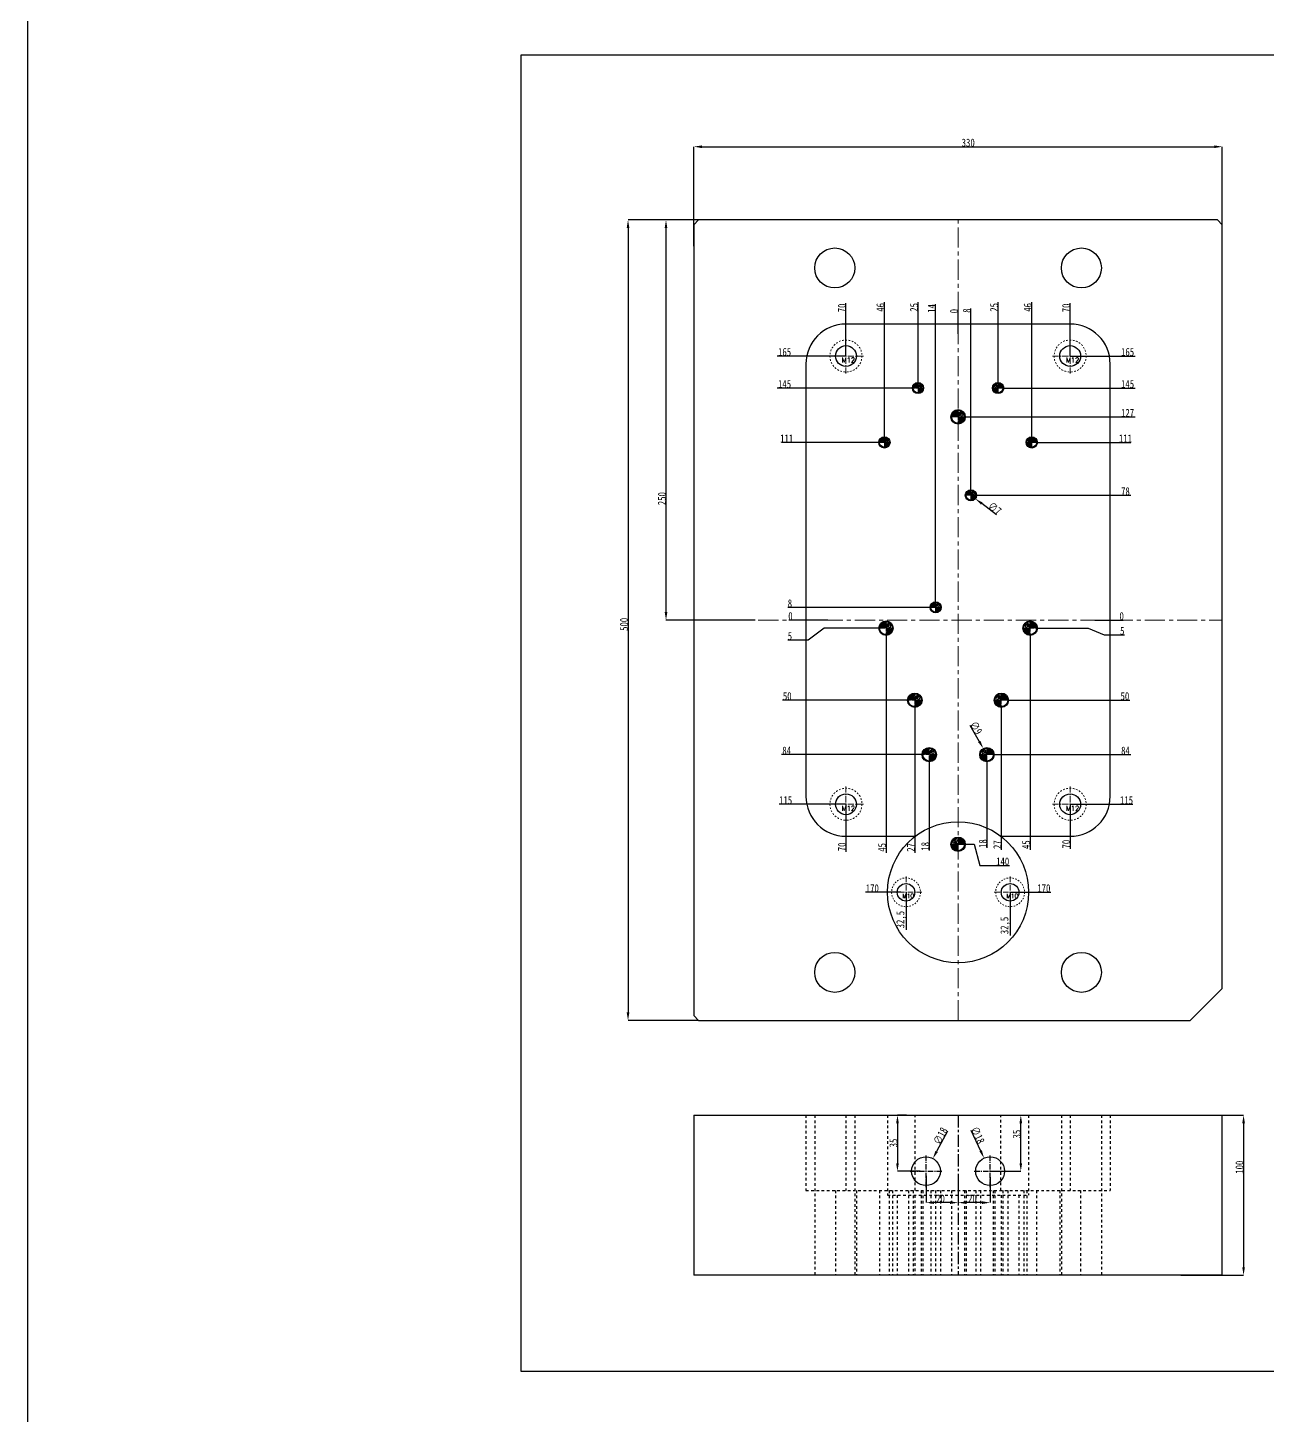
# Model space of a CAD drawing. Header units: millimetres. Extents: x 629 to 2024, y -4394 to 1386.
# Drawn here: x 629 to 1403, y -3369 to -2502 of the extents above; entities that cross this region are included whole.
import ezdxf

# ---------------------------------------------------------------- set-up
doc = ezdxf.new("R2010")
doc.units = ezdxf.units.MM
doc.header["$LTSCALE"] = 16.335
doc.header["$PDMODE"] = 3
doc.header["$PDSIZE"] = 0.3125
doc.linetypes.add('CENTER', pattern=[0.6, 0.375, -0.075, 0.075, -0.075])
doc.linetypes.add('HIDDEN', pattern=[0.2, 0.1, -0.1])
doc.layers.get('0').update_dxf_attribs({"linetype": 'CONTINUOUS'})
doc.layers.get('Defpoints').update_dxf_attribs({"linetype": 'CONTINUOUS'})
for name, color, linetype, lineweight in [('center', 1, 'CENTER', 9), ('epin', 13, 'CONTINUOUS', 9), ('screw', 33, 'CONTINUOUS', 13)]:
    doc.layers.add(name, color=color, linetype=linetype, lineweight=lineweight)
doc.layers.add('DEFAULT_2', color=8, linetype='HIDDEN')
doc.styles.get("Standard").update_dxf_attribs({"font": 'txt', "width": 0.8})
doc.styles.add('TXT', font='txt.shx', dxfattribs={"bigfont": 'gbcbig.shx'})
doc.styles.add('TXT05', font='txt.shx', dxfattribs={"width": 0.5, "bigfont": 'gbcbig.shx'})
doc.dimstyles.new('副本 ISO-25-1', dxfattribs={"dimtxt": 5, "dimasz": 5, "dimexe": 0, "dimexo": 0, "dimgap": 0, "dimtad": 1, "dimtxsty": 'Standard', "dimcen": 0, "dimclrd": 4, "dimclre": 4, "dimclrt": 6, "dimazin": 0, "dimtfac": 1, "dimtofl": 0, "dimtmove": 0, "dimatfit": 3, "dimfxl": 0, "dimarcsym": 0})

# ---------------------------------------------------------------- blocks, each defined once
blk = doc.blocks.new('screw_m12_i')
at = {"layer": 'screw', "color": 1, "linetype": 'CENTER', "ltscale": 0.621977}
for p, q in [((0, -11), (0, 11)), ((-11, 0), (11, 0))]:
    blk.add_line(p, q, dxfattribs=at)
at = {"layer": 'screw', "color": 8, "linetype": 'HIDDEN', "ltscale": 0.621977}
blk.add_circle((0, 0), 10, dxfattribs=at)
at = {"layer": 'screw', "color": 33}
blk.add_circle((0, 0), 6.5, dxfattribs=at)
at = {"layer": 'screw', "color": 6, "style": 'TXT'}
blk.add_text('M12', height=3, dxfattribs=at).set_placement((-2.6, -4))
blk = doc.blocks.new('screw_m10_i')
at = {"layer": 'screw', "color": 1, "linetype": 'CENTER', "ltscale": 0.55978}
for p, q in [((0, -9.9), (0, 9.9)), ((-9.9, 0), (9.9, 0))]:
    blk.add_line(p, q, dxfattribs=at)
at = {"layer": 'screw', "color": 8, "linetype": 'HIDDEN', "ltscale": 0.55978}
blk.add_circle((0, 0), 9, dxfattribs=at)
at = {"layer": 'screw'}
blk.add_circle((0, 0), 5.5, dxfattribs=at)
at = {"layer": 'screw', "color": 6, "style": 'TXT'}
blk.add_text('M10', height=2.7, dxfattribs=at).set_placement((-2.34, -3.6))
blk = doc.blocks.new('epin_ejp_8')
at = {"layer": 'epin'}
h = blk.add_hatch(dxfattribs=at)
h.set_pattern_fill('_ANSI31', color=123, scale=0.2, angle=90, style=0)
h.set_pattern_definition([(135, (-705.7219, 490.0809), (-0.4490128, -0.4490128), [])])
h.paths.add_polyline_path([(0, 4, 0.414214), (-4, 0), (0, 0)])
h.paths.add_polyline_path([(4, 0), (0, 0), (0, -4, 0.414214)])
at = {"layer": 'epin', "color": 1, "linetype": 'CENTER', "ltscale": 0.248791}
for p, q in [((-4.4, 0), (4.4, 0)), ((0, -4.4), (0, 4.4))]:
    blk.add_line(p, q, dxfattribs=at)
at = {"layer": 'epin'}
blk.add_circle((0, 0), 4, dxfattribs=at)
at = {"layer": 'epin', "color": 6, "style": 'TXT05', "width": 0.5}
blk.add_text('%%c8', height=2.8, dxfattribs=at).set_placement((0.16, 0.4))
blk = doc.blocks.new('epin_ejp_6')
at = {"layer": 'epin'}
h = blk.add_hatch(dxfattribs=at)
h.set_pattern_fill('_ANSI31', color=123, scale=0.15, angle=90, style=0)
h.set_pattern_definition([(135, (735.3002, 266.8078), (-0.3367596, -0.3367596), [])])
h.paths.add_polyline_path([(0, 3, 0.414214), (-3, 0), (0, 0)])
h.paths.add_polyline_path([(3, 0), (0, 0), (0, -3, 0.414214)])
at = {"layer": 'epin', "color": 1, "linetype": 'CENTER', "ltscale": 0.186593}
for p, q in [((-3.3, 0), (3.3, 0)), ((0, -3.3), (0, 3.3))]:
    blk.add_line(p, q, dxfattribs=at)
at = {"layer": 'epin'}
blk.add_circle((0, 0), 3, dxfattribs=at)
at = {"layer": 'epin', "color": 6, "style": 'TXT05', "width": 0.5}
blk.add_text('%%c6', height=2.1, dxfattribs=at).set_placement((0.12, 0.3))
blk = doc.blocks.new('2')
at = {"layer": 'epin'}
for name, p in [('epin_ejp_6', (1184.81, -309.22)), ('epin_ejp_8', (1209.81, -327.22)), ('epin_ejp_6', (1163.81, -343.22)), ('epin_ejp_6', (1217.81, -376.22)), ('epin_ejp_6', (1195.81, -446.22)), ('epin_ejp_8', (1164.81, -459.22)), ('epin_ejp_8', (1182.81, -504.22)), ('epin_ejp_8', (1191.81, -538.22))]:
    blk.add_blockref(name, p, dxfattribs=at)
at = {"layer": 'epin', "xscale": -1}
for name, p in [('epin_ejp_6', (1234.81, -309.22)), ('epin_ejp_6', (1255.81, -343.22)), ('epin_ejp_8', (1254.81, -459.22)), ('epin_ejp_8', (1236.81, -504.22)), ('epin_ejp_8', (1227.81, -538.22))]:
    blk.add_blockref(name, p, dxfattribs=at)
at = {"layer": 'epin', "ltscale": 0.5, "rotation": 90}
blk.add_blockref('epin_ejp_8', (1209.81, -594.22), dxfattribs=at)
blk = doc.blocks.new('*D278')
at = {"color": 4, "linetype": 'Continuous', "lineweight": -2}
for p, q in [((1229.81, -3181.15), (1248.97, -3181.15)), ((1248.97, -3211.15), (1248.97, -3186.15)), ((1229.81, -3216.15), (1248.97, -3216.15))]:
    blk.add_line(p, q, dxfattribs=at)
at = {"color": 4}
for points in [[(1248.14, -3186.15), (1249.81, -3186.15), (1248.97, -3181.15)], [(1248.14, -3211.15), (1249.81, -3211.15), (1248.97, -3216.15)]]:
    blk.add_solid(points, dxfattribs=at)
at = {"layer": 'Defpoints', "color": 0}
for p in [(1229.81, -3181.15), (1248.97, -3181.15), (1229.81, -3216.15)]:
    blk.add_point(p, dxfattribs=at)
at = {"color": 6, "insert": (1246.47, -3192.96), "char_height": 5, "attachment_point": 5, "rotation": 90}
blk.add_mtext('35', dxfattribs=at)
blk = doc.blocks.new('*D279')
at = {"color": 4, "linetype": 'Continuous', "lineweight": -2}
for p, q in [((1177.51, -3181.15), (1171.95, -3181.15)), ((1171.95, -3186.15), (1171.95, -3211.15)), ((1186.05, -3216.15), (1171.95, -3216.15))]:
    blk.add_line(p, q, dxfattribs=at)
at = {"color": 4}
for points in [[(1171.12, -3186.15), (1172.79, -3186.15), (1171.95, -3181.15)], [(1171.12, -3211.15), (1172.79, -3211.15), (1171.95, -3216.15)]]:
    blk.add_solid(points, dxfattribs=at)
at = {"layer": 'Defpoints', "color": 0}
for p in [(1177.51, -3181.15), (1171.95, -3216.15), (1186.05, -3216.15)]:
    blk.add_point(p, dxfattribs=at)
at = {"color": 6, "insert": (1169.45, -3198.51), "char_height": 5, "attachment_point": 5, "rotation": 90}
blk.add_mtext('35', dxfattribs=at)
blk = doc.blocks.new('*D280')
at = {"color": 4, "linetype": 'Continuous', "lineweight": -2}
blk.add_line((1217.88, -3190.45), (1223.91, -3203.45), dxfattribs=at)
at = {"color": 4}
blk.add_solid([(1224.67, -3203.1), (1223.16, -3203.8), (1226.02, -3207.99)], dxfattribs=at)
at = {"layer": 'Defpoints', "color": 0}
for p in [(1226.02, -3207.99), (1233.59, -3224.31)]:
    blk.add_point(p, dxfattribs=at)
at = {"color": 6, "insert": (1222.11, -3193.63), "char_height": 5, "attachment_point": 5, "rotation": 294.89259}
blk.add_mtext('∅18', dxfattribs=at)
blk = doc.blocks.new('*D281')
at = {"color": 4, "linetype": 'Continuous', "lineweight": -2}
blk.add_line((1203.21, -3191.19), (1196.43, -3203.82), dxfattribs=at)
at = {"color": 4}
blk.add_solid([(1195.7, -3203.42), (1197.17, -3204.21), (1194.07, -3208.22)], dxfattribs=at)
at = {"layer": 'Defpoints', "color": 0}
for p in [(1194.07, -3208.22), (1185.55, -3224.08)]:
    blk.add_point(p, dxfattribs=at)
at = {"color": 6, "insert": (1198.8, -3194.12), "char_height": 5, "attachment_point": 5, "rotation": 61.75799}
blk.add_mtext('∅18', dxfattribs=at)
blk = doc.blocks.new('*D282')
at = {"color": 4, "linetype": 'Continuous', "lineweight": -2}
for p, q in [((1209.81, -3219.93), (1209.81, -3235.78)), ((1229.81, -3219.93), (1229.81, -3235.78)), ((1224.81, -3235.78), (1214.81, -3235.78))]:
    blk.add_line(p, q, dxfattribs=at)
at = {"color": 4}
for points in [[(1214.81, -3234.95), (1214.81, -3236.62), (1209.81, -3235.78)], [(1224.81, -3234.95), (1224.81, -3236.62), (1229.81, -3235.78)]]:
    blk.add_solid(points, dxfattribs=at)
at = {"layer": 'Defpoints', "color": 0}
for p in [(1209.81, -3219.93), (1229.81, -3219.93), (1209.81, -3235.78)]:
    blk.add_point(p, dxfattribs=at)
at = {"color": 6, "insert": (1218.74, -3233.28), "char_height": 5, "attachment_point": 5}
blk.add_mtext('20', dxfattribs=at)
blk = doc.blocks.new('*D283')
at = {"color": 4, "linetype": 'Continuous', "lineweight": -2}
for p, q in [((1189.81, -3219.04), (1189.81, -3235.78)), ((1209.81, -3219.93), (1209.81, -3235.78)), ((1204.81, -3235.78), (1194.81, -3235.78))]:
    blk.add_line(p, q, dxfattribs=at)
at = {"color": 4}
for points in [[(1194.81, -3234.95), (1194.81, -3236.62), (1189.81, -3235.78)], [(1204.81, -3234.95), (1204.81, -3236.62), (1209.81, -3235.78)]]:
    blk.add_solid(points, dxfattribs=at)
at = {"layer": 'Defpoints', "color": 0}
for p in [(1189.81, -3219.04), (1209.81, -3219.93), (1189.81, -3235.78)]:
    blk.add_point(p, dxfattribs=at)
at = {"color": 6, "insert": (1198.81, -3233.28), "char_height": 5, "attachment_point": 5}
blk.add_mtext('20', dxfattribs=at)
blk = doc.blocks.new('*D284')
at = {"color": 4, "linetype": 'Continuous', "lineweight": -2}
for p, q in [((1349, -3181.15), (1388.09, -3181.15)), ((1388.09, -3186.15), (1388.09, -3276.15)), ((1349, -3281.15), (1388.09, -3281.15))]:
    blk.add_line(p, q, dxfattribs=at)
at = {"color": 4}
for points in [[(1387.26, -3186.15), (1388.92, -3186.15), (1388.09, -3181.15)], [(1387.26, -3276.15), (1388.92, -3276.15), (1388.09, -3281.15)]]:
    blk.add_solid(points, dxfattribs=at)
at = {"layer": 'Defpoints', "color": 0}
for p in [(1349, -3181.15), (1349, -3281.15), (1388.09, -3281.15)]:
    blk.add_point(p, dxfattribs=at)
at = {"color": 6, "insert": (1385.59, -3213.65), "char_height": 5, "attachment_point": 5, "rotation": 90}
blk.add_mtext('100', dxfattribs=at)
blk = doc.blocks.new('*D323')
at = {"color": 4, "linetype": 'Continuous', "lineweight": -2}
for p, q in [((1044.81, -2638.22), (1044.81, -2576.18)), ((1049.81, -2576.18), (1369.81, -2576.18)), ((1374.81, -2638.22), (1374.81, -2576.18))]:
    blk.add_line(p, q, dxfattribs=at)
at = {"color": 4}
for points in [[(1049.81, -2575.35), (1049.81, -2577.02), (1044.81, -2576.18)], [(1369.81, -2575.35), (1369.81, -2577.02), (1374.81, -2576.18)]]:
    blk.add_solid(points, dxfattribs=at)
at = {"layer": 'Defpoints', "color": 0}
for p in [(1374.81, -2576.18), (1044.81, -2638.22), (1374.81, -2638.22)]:
    blk.add_point(p, dxfattribs=at)
at = {"color": 6, "insert": (1216.15, -2573.68), "char_height": 5, "attachment_point": 5}
blk.add_mtext('330', dxfattribs=at)
blk = doc.blocks.new('*D324')
at = {"color": 4, "linetype": 'Continuous', "lineweight": -2}
for p, q in [((1083.18, -2621.93), (1003.71, -2621.93)), ((1003.71, -2626.93), (1003.71, -3116.93)), ((1047.81, -3121.93), (1003.71, -3121.93))]:
    blk.add_line(p, q, dxfattribs=at)
at = {"color": 4}
for points in [[(1002.88, -2626.93), (1004.54, -2626.93), (1003.71, -2621.93)], [(1002.88, -3116.93), (1004.54, -3116.93), (1003.71, -3121.93)]]:
    blk.add_solid(points, dxfattribs=at)
at = {"layer": 'Defpoints', "color": 0}
for p in [(1083.18, -2621.93), (1003.71, -3121.93), (1047.81, -3121.93)]:
    blk.add_point(p, dxfattribs=at)
at = {"color": 6, "insert": (1001.21, -2874.53), "char_height": 5, "attachment_point": 5, "rotation": 90}
blk.add_mtext('500', dxfattribs=at)
blk = doc.blocks.new('*D325')
at = {"color": 4, "linetype": 'Continuous', "lineweight": -2}
blk.add_line((1295.13, -2871.93), (1313, -2871.93), dxfattribs=at)
at = {"layer": 'Defpoints', "color": 0}
for p in [(1209.81, -2871.93), (1295.13, -2871.93), (1311, -2871.93)]:
    blk.add_point(p, dxfattribs=at)
at = {"color": 6, "insert": (1312, -2869.43), "char_height": 5, "attachment_point": 5}
blk.add_mtext('0', dxfattribs=at)
blk = doc.blocks.new('*D326')
at = {"color": 4, "linetype": 'Continuous', "lineweight": -2}
for p, q in [((1259.21, -2876.93), (1291, -2876.93)), ((1291, -2876.93), (1301, -2881.09)), ((1301, -2881.09), (1313.66, -2881.09))]:
    blk.add_line(p, q, dxfattribs=at)
at = {"layer": 'Defpoints', "color": 0}
for p in [(1209.81, -2871.93), (1259.21, -2876.93), (1311, -2881.09)]:
    blk.add_point(p, dxfattribs=at)
at = {"color": 6, "insert": (1312.33, -2878.59), "char_height": 5, "attachment_point": 5}
blk.add_mtext('5', dxfattribs=at)
blk = doc.blocks.new('*D327')
at = {"color": 4, "linetype": 'Continuous', "lineweight": -2}
blk.add_line((1220.81, -2793.93), (1317.66, -2793.93), dxfattribs=at)
at = {"layer": 'Defpoints', "color": 0}
for p in [(1220.81, -2793.93), (1311, -2793.93), (1209.81, -2871.93)]:
    blk.add_point(p, dxfattribs=at)
at = {"color": 6, "insert": (1314.33, -2791.43), "char_height": 5, "attachment_point": 5}
blk.add_mtext('78', dxfattribs=at)
blk = doc.blocks.new('*D328')
at = {"color": 4, "linetype": 'Continuous', "lineweight": -2}
blk.add_line((1258.81, -2760.93), (1317.66, -2760.93), dxfattribs=at)
at = {"layer": 'Defpoints', "color": 0}
for p in [(1258.81, -2760.93), (1311, -2760.93), (1209.81, -2871.93)]:
    blk.add_point(p, dxfattribs=at)
at = {"color": 6, "insert": (1314.33, -2758.43), "char_height": 5, "attachment_point": 5}
blk.add_mtext('111', dxfattribs=at)
blk = doc.blocks.new('*D329')
at = {"color": 4, "linetype": 'Continuous', "lineweight": -2}
blk.add_line((1214.21, -2744.93), (1320.33, -2744.93), dxfattribs=at)
at = {"layer": 'Defpoints', "color": 0}
for p in [(1214.21, -2744.93), (1311, -2744.93), (1209.81, -2871.93)]:
    blk.add_point(p, dxfattribs=at)
at = {"color": 6, "insert": (1315.66, -2742.43), "char_height": 5, "attachment_point": 5}
blk.add_mtext('127', dxfattribs=at)
blk = doc.blocks.new('*D330')
at = {"color": 4, "linetype": 'Continuous', "lineweight": -2}
blk.add_line((1237.81, -2726.93), (1320.33, -2726.93), dxfattribs=at)
at = {"layer": 'Defpoints', "color": 0}
for p in [(1237.81, -2726.93), (1311, -2726.93), (1209.81, -2871.93)]:
    blk.add_point(p, dxfattribs=at)
at = {"color": 6, "insert": (1315.66, -2724.43), "char_height": 5, "attachment_point": 5}
blk.add_mtext('145', dxfattribs=at)
blk = doc.blocks.new('*D331')
at = {"color": 4, "linetype": 'Continuous', "lineweight": -2}
blk.add_line((1279.81, -2706.93), (1320.33, -2706.93), dxfattribs=at)
at = {"layer": 'Defpoints', "color": 0}
for p in [(1279.81, -2706.93), (1311, -2706.93), (1209.81, -2871.93)]:
    blk.add_point(p, dxfattribs=at)
at = {"color": 6, "insert": (1315.66, -2704.43), "char_height": 5, "attachment_point": 5}
blk.add_mtext('165', dxfattribs=at)
blk = doc.blocks.new('*D332')
at = {"color": 4, "linetype": 'Continuous', "lineweight": -2}
blk.add_line((1241.21, -2921.93), (1317, -2921.93), dxfattribs=at)
at = {"layer": 'Defpoints', "color": 0}
for p in [(1209.81, -2871.93), (1241.21, -2921.93), (1311, -2921.93)]:
    blk.add_point(p, dxfattribs=at)
at = {"color": 6, "insert": (1314, -2919.43), "char_height": 5, "attachment_point": 5}
blk.add_mtext('50', dxfattribs=at)
blk = doc.blocks.new('*D333')
at = {"color": 4, "linetype": 'Continuous', "lineweight": -2}
blk.add_line((1232.21, -2955.93), (1317.66, -2955.93), dxfattribs=at)
at = {"layer": 'Defpoints', "color": 0}
for p in [(1209.81, -2871.93), (1232.21, -2955.93), (1311, -2955.93)]:
    blk.add_point(p, dxfattribs=at)
at = {"color": 6, "insert": (1314.33, -2953.43), "char_height": 5, "attachment_point": 5}
blk.add_mtext('84', dxfattribs=at)
blk = doc.blocks.new('*D334')
at = {"color": 4, "linetype": 'Continuous', "lineweight": -2}
blk.add_line((1279.81, -2986.93), (1319, -2986.93), dxfattribs=at)
at = {"layer": 'Defpoints', "color": 0}
for p in [(1209.81, -2871.93), (1279.81, -2986.93), (1311, -2986.93)]:
    blk.add_point(p, dxfattribs=at)
at = {"color": 6, "insert": (1315, -2984.43), "char_height": 5, "attachment_point": 5}
blk.add_mtext('115', dxfattribs=at)
blk = doc.blocks.new('*D335')
at = {"color": 4, "linetype": 'Continuous', "lineweight": -2}
for p, q in [((1209.81, -3011.93), (1219.81, -3011.93)), ((1219.81, -3011.93), (1223.34, -3025.15)), ((1223.34, -3025.15), (1242.01, -3025.15))]:
    blk.add_line(p, q, dxfattribs=at)
at = {"layer": 'Defpoints', "color": 0}
for p in [(1209.81, -2871.93), (1209.81, -3011.93), (1233.34, -3025.15)]:
    blk.add_point(p, dxfattribs=at)
at = {"color": 6, "insert": (1237.67, -3022.65), "char_height": 5, "attachment_point": 5}
blk.add_mtext('140', dxfattribs=at)
blk = doc.blocks.new('*D336')
at = {"color": 4, "linetype": 'Continuous', "lineweight": -2}
blk.add_line((1242.31, -3041.93), (1267.71, -3041.93), dxfattribs=at)
at = {"layer": 'Defpoints', "color": 0}
for p in [(1209.81, -2871.93), (1242.31, -3041.93), (1259.05, -3041.93)]:
    blk.add_point(p, dxfattribs=at)
at = {"color": 6, "insert": (1263.38, -3039.43), "char_height": 5, "attachment_point": 5}
blk.add_mtext('170', dxfattribs=at)
blk = doc.blocks.new('*D337')
at = {"color": 4, "linetype": 'Continuous', "lineweight": -2}
blk.add_line((1242.31, -3041.93), (1242.31, -3068.97), dxfattribs=at)
at = {"layer": 'Defpoints', "color": 0}
for p in [(1209.81, -2871.93), (1242.31, -3041.93), (1242.31, -3056.31)]:
    blk.add_point(p, dxfattribs=at)
at = {"color": 6, "insert": (1239.39, -3062.64), "char_height": 5, "attachment_point": 5, "rotation": 90}
blk.add_mtext('32,5', dxfattribs=at)
blk = doc.blocks.new('*D338')
at = {"color": 4, "linetype": 'Continuous', "lineweight": -2}
blk.add_line((1227.81, -2960.33), (1227.81, -3014.16), dxfattribs=at)
at = {"layer": 'Defpoints', "color": 0}
for p in [(1209.81, -2871.93), (1227.81, -2960.33), (1227.81, -3008.82)]:
    blk.add_point(p, dxfattribs=at)
at = {"color": 6, "insert": (1225.31, -3011.49), "char_height": 5, "attachment_point": 5, "rotation": 90}
blk.add_mtext('18', dxfattribs=at)
blk = doc.blocks.new('*D339')
at = {"color": 4, "linetype": 'Continuous', "lineweight": -2}
blk.add_line((1236.81, -2926.33), (1236.81, -3015.49), dxfattribs=at)
at = {"layer": 'Defpoints', "color": 0}
for p in [(1209.81, -2871.93), (1236.81, -2926.33), (1236.81, -3008.82)]:
    blk.add_point(p, dxfattribs=at)
at = {"color": 6, "insert": (1234.31, -3012.16), "char_height": 5, "attachment_point": 5, "rotation": 90}
blk.add_mtext('27', dxfattribs=at)
blk = doc.blocks.new('*D340')
at = {"color": 4, "linetype": 'Continuous', "lineweight": -2}
blk.add_line((1254.81, -2881.33), (1254.81, -3015.49), dxfattribs=at)
at = {"layer": 'Defpoints', "color": 0}
for p in [(1209.81, -2871.93), (1254.81, -2881.33), (1254.81, -3008.82)]:
    blk.add_point(p, dxfattribs=at)
at = {"color": 6, "insert": (1252.31, -3012.16), "char_height": 5, "attachment_point": 5, "rotation": 90}
blk.add_mtext('45', dxfattribs=at)
blk = doc.blocks.new('*D341')
at = {"color": 4, "linetype": 'Continuous', "lineweight": -2}
blk.add_line((1279.81, -2986.93), (1279.81, -3014.82), dxfattribs=at)
at = {"layer": 'Defpoints', "color": 0}
for p in [(1209.81, -2871.93), (1279.81, -2986.93), (1279.81, -3008.82)]:
    blk.add_point(p, dxfattribs=at)
at = {"color": 6, "insert": (1277.31, -3011.82), "char_height": 5, "attachment_point": 5, "rotation": 90}
blk.add_mtext('70', dxfattribs=at)
blk = doc.blocks.new('*D342')
at = {"color": 4, "linetype": 'Continuous', "lineweight": -2}
blk.add_line((1209.81, -2693.14), (1209.81, -2677.88), dxfattribs=at)
at = {"layer": 'Defpoints', "color": 0}
for p in [(1209.81, -2679.88), (1209.81, -2693.14), (1209.81, -2871.93)]:
    blk.add_point(p, dxfattribs=at)
at = {"color": 6, "insert": (1207.31, -2678.88), "char_height": 5, "attachment_point": 5, "rotation": 90}
blk.add_mtext('0', dxfattribs=at)
blk = doc.blocks.new('*D343')
at = {"color": 4, "linetype": 'Continuous', "lineweight": -2}
blk.add_line((1217.81, -2790.63), (1217.81, -2677.21), dxfattribs=at)
at = {"layer": 'Defpoints', "color": 0}
for p in [(1217.81, -2679.88), (1217.81, -2790.63), (1209.81, -2871.93)]:
    blk.add_point(p, dxfattribs=at)
at = {"color": 6, "insert": (1215.31, -2678.54), "char_height": 5, "attachment_point": 5, "rotation": 90}
blk.add_mtext('8', dxfattribs=at)
blk = doc.blocks.new('*D344')
at = {"color": 4, "linetype": 'Continuous', "lineweight": -2}
blk.add_line((1255.81, -2757.63), (1255.81, -2673.21), dxfattribs=at)
at = {"layer": 'Defpoints', "color": 0}
for p in [(1255.81, -2679.88), (1255.81, -2757.63), (1209.81, -2871.93)]:
    blk.add_point(p, dxfattribs=at)
at = {"color": 6, "insert": (1253.31, -2676.54), "char_height": 5, "attachment_point": 5, "rotation": 90}
blk.add_mtext('46', dxfattribs=at)
blk = doc.blocks.new('*D345')
at = {"color": 4, "linetype": 'Continuous', "lineweight": -2}
blk.add_line((1234.81, -2723.63), (1234.81, -2673.21), dxfattribs=at)
at = {"layer": 'Defpoints', "color": 0}
for p in [(1234.81, -2679.88), (1234.81, -2723.63), (1209.81, -2871.93)]:
    blk.add_point(p, dxfattribs=at)
at = {"color": 6, "insert": (1232.31, -2676.54), "char_height": 5, "attachment_point": 5, "rotation": 90}
blk.add_mtext('25', dxfattribs=at)
blk = doc.blocks.new('*D346')
at = {"color": 4, "linetype": 'Continuous', "lineweight": -2}
blk.add_line((1279.81, -2706.93), (1279.81, -2673.88), dxfattribs=at)
at = {"layer": 'Defpoints', "color": 0}
for p in [(1279.81, -2679.88), (1279.81, -2706.93), (1209.81, -2871.93)]:
    blk.add_point(p, dxfattribs=at)
at = {"color": 6, "insert": (1277.31, -2676.88), "char_height": 5, "attachment_point": 5, "rotation": 90}
blk.add_mtext('70', dxfattribs=at)
blk = doc.blocks.new('*D347')
at = {"color": 4, "linetype": 'Continuous', "lineweight": -2}
blk.add_line((1195.81, -2860.63), (1195.81, -2674.54), dxfattribs=at)
at = {"layer": 'Defpoints', "color": 0}
for p in [(1195.81, -2679.88), (1195.81, -2860.63), (1209.81, -2871.93)]:
    blk.add_point(p, dxfattribs=at)
at = {"color": 6, "insert": (1193.31, -2677.21), "char_height": 5, "attachment_point": 5, "rotation": 90}
blk.add_mtext('14', dxfattribs=at)
blk = doc.blocks.new('*D348')
at = {"color": 4, "linetype": 'Continuous', "lineweight": -2}
blk.add_line((1184.81, -2723.63), (1184.81, -2673.21), dxfattribs=at)
at = {"layer": 'Defpoints', "color": 0}
for p in [(1184.81, -2679.88), (1184.81, -2723.63), (1209.81, -2871.93)]:
    blk.add_point(p, dxfattribs=at)
at = {"color": 6, "insert": (1182.31, -2676.54), "char_height": 5, "attachment_point": 5, "rotation": 90}
blk.add_mtext('25', dxfattribs=at)
blk = doc.blocks.new('*D349')
at = {"color": 4, "linetype": 'Continuous', "lineweight": -2}
blk.add_line((1163.81, -2757.63), (1163.81, -2673.21), dxfattribs=at)
at = {"layer": 'Defpoints', "color": 0}
for p in [(1163.81, -2679.88), (1163.81, -2757.63), (1209.81, -2871.93)]:
    blk.add_point(p, dxfattribs=at)
at = {"color": 6, "insert": (1161.31, -2676.54), "char_height": 5, "attachment_point": 5, "rotation": 90}
blk.add_mtext('46', dxfattribs=at)
blk = doc.blocks.new('*D350')
at = {"color": 4, "linetype": 'Continuous', "lineweight": -2}
blk.add_line((1139.81, -2706.93), (1139.81, -2673.88), dxfattribs=at)
at = {"layer": 'Defpoints', "color": 0}
for p in [(1139.81, -2679.88), (1139.81, -2706.93), (1209.81, -2871.93)]:
    blk.add_point(p, dxfattribs=at)
at = {"color": 6, "insert": (1137.31, -2676.88), "char_height": 5, "attachment_point": 5, "rotation": 90}
blk.add_mtext('70', dxfattribs=at)
blk = doc.blocks.new('*D351')
at = {"color": 4, "linetype": 'Continuous', "lineweight": -2}
blk.add_line((1128.41, -2871.93), (1104.13, -2871.93), dxfattribs=at)
at = {"layer": 'Defpoints', "color": 0}
for p in [(1106.13, -2871.93), (1128.41, -2871.93), (1209.81, -2871.93)]:
    blk.add_point(p, dxfattribs=at)
at = {"color": 6, "insert": (1105.13, -2869.43), "char_height": 5, "attachment_point": 5}
blk.add_mtext('0', dxfattribs=at)
blk = doc.blocks.new('*D352')
at = {"color": 4, "linetype": 'Continuous', "lineweight": -2}
for p, q in [((1126.13, -2876.93), (1116.13, -2884.36)), ((1160.41, -2876.93), (1126.13, -2876.93)), ((1116.13, -2884.36), (1103.47, -2884.36))]:
    blk.add_line(p, q, dxfattribs=at)
at = {"layer": 'Defpoints', "color": 0}
for p in [(1160.41, -2876.93), (1209.81, -2871.93), (1106.13, -2884.36)]:
    blk.add_point(p, dxfattribs=at)
at = {"color": 6, "insert": (1104.8, -2881.86), "char_height": 5, "attachment_point": 5}
blk.add_mtext('5', dxfattribs=at)
blk = doc.blocks.new('*D353')
at = {"color": 4, "linetype": 'Continuous', "lineweight": -2}
blk.add_line((1192.51, -2863.93), (1103.47, -2863.93), dxfattribs=at)
at = {"layer": 'Defpoints', "color": 0}
for p in [(1106.13, -2863.93), (1192.51, -2863.93), (1209.81, -2871.93)]:
    blk.add_point(p, dxfattribs=at)
at = {"color": 6, "insert": (1104.8, -2861.43), "char_height": 5, "attachment_point": 5}
blk.add_mtext('8', dxfattribs=at)
blk = doc.blocks.new('*D354')
at = {"color": 4, "linetype": 'Continuous', "lineweight": -2}
blk.add_line((1160.51, -2760.93), (1099.47, -2760.93), dxfattribs=at)
at = {"layer": 'Defpoints', "color": 0}
for p in [(1106.13, -2760.93), (1160.51, -2760.93), (1209.81, -2871.93)]:
    blk.add_point(p, dxfattribs=at)
at = {"color": 6, "insert": (1102.8, -2758.43), "char_height": 5, "attachment_point": 5}
blk.add_mtext('111', dxfattribs=at)
blk = doc.blocks.new('*D355')
at = {"color": 4, "linetype": 'Continuous', "lineweight": -2}
blk.add_line((1181.51, -2726.93), (1096.8, -2726.93), dxfattribs=at)
at = {"layer": 'Defpoints', "color": 0}
for p in [(1106.13, -2726.93), (1181.51, -2726.93), (1209.81, -2871.93)]:
    blk.add_point(p, dxfattribs=at)
at = {"color": 6, "insert": (1101.47, -2724.43), "char_height": 5, "attachment_point": 5}
blk.add_mtext('145', dxfattribs=at)
blk = doc.blocks.new('*D356')
at = {"color": 4, "linetype": 'Continuous', "lineweight": -2}
blk.add_line((1139.81, -2706.93), (1096.8, -2706.93), dxfattribs=at)
at = {"layer": 'Defpoints', "color": 0}
for p in [(1106.13, -2706.93), (1139.81, -2706.93), (1209.81, -2871.93)]:
    blk.add_point(p, dxfattribs=at)
at = {"color": 6, "insert": (1101.47, -2704.43), "char_height": 5, "attachment_point": 5}
blk.add_mtext('165', dxfattribs=at)
blk = doc.blocks.new('*D357')
at = {"color": 4, "linetype": 'Continuous', "lineweight": -2}
blk.add_line((1178.41, -2921.93), (1100.13, -2921.93), dxfattribs=at)
at = {"layer": 'Defpoints', "color": 0}
for p in [(1209.81, -2871.93), (1106.13, -2921.93), (1178.41, -2921.93)]:
    blk.add_point(p, dxfattribs=at)
at = {"color": 6, "insert": (1103.13, -2919.43), "char_height": 5, "attachment_point": 5}
blk.add_mtext('50', dxfattribs=at)
blk = doc.blocks.new('*D358')
at = {"color": 4, "linetype": 'Continuous', "lineweight": -2}
blk.add_line((1187.41, -2955.93), (1099.47, -2955.93), dxfattribs=at)
at = {"layer": 'Defpoints', "color": 0}
for p in [(1209.81, -2871.93), (1106.13, -2955.93), (1187.41, -2955.93)]:
    blk.add_point(p, dxfattribs=at)
at = {"color": 6, "insert": (1102.8, -2953.43), "char_height": 5, "attachment_point": 5}
blk.add_mtext('84', dxfattribs=at)
blk = doc.blocks.new('*D359')
at = {"color": 4, "linetype": 'Continuous', "lineweight": -2}
blk.add_line((1139.81, -2986.93), (1098.13, -2986.93), dxfattribs=at)
at = {"layer": 'Defpoints', "color": 0}
for p in [(1209.81, -2871.93), (1106.13, -2986.93), (1139.81, -2986.93)]:
    blk.add_point(p, dxfattribs=at)
at = {"color": 6, "insert": (1102.13, -2984.43), "char_height": 5, "attachment_point": 5}
blk.add_mtext('115', dxfattribs=at)
blk = doc.blocks.new('*D360')
at = {"color": 4, "linetype": 'Continuous', "lineweight": -2}
blk.add_line((1139.81, -2986.93), (1139.81, -3016.54), dxfattribs=at)
at = {"layer": 'Defpoints', "color": 0}
for p in [(1209.81, -2871.93), (1139.81, -2986.93), (1139.81, -3010.54)]:
    blk.add_point(p, dxfattribs=at)
at = {"color": 6, "insert": (1137.31, -3013.54), "char_height": 5, "attachment_point": 5, "rotation": 90}
blk.add_mtext('70', dxfattribs=at)
blk = doc.blocks.new('*D361')
at = {"color": 4, "linetype": 'Continuous', "lineweight": -2}
blk.add_line((1164.81, -2881.33), (1164.81, -3017.2), dxfattribs=at)
at = {"layer": 'Defpoints', "color": 0}
for p in [(1209.81, -2871.93), (1164.81, -2881.33), (1164.81, -3010.54)]:
    blk.add_point(p, dxfattribs=at)
at = {"color": 6, "insert": (1162.31, -3013.87), "char_height": 5, "attachment_point": 5, "rotation": 90}
blk.add_mtext('45', dxfattribs=at)
blk = doc.blocks.new('*D362')
at = {"color": 4, "linetype": 'Continuous', "lineweight": -2}
blk.add_line((1182.81, -2926.33), (1182.81, -3017.2), dxfattribs=at)
at = {"layer": 'Defpoints', "color": 0}
for p in [(1209.81, -2871.93), (1182.81, -2926.33), (1182.81, -3010.54)]:
    blk.add_point(p, dxfattribs=at)
at = {"color": 6, "insert": (1180.31, -3013.87), "char_height": 5, "attachment_point": 5, "rotation": 90}
blk.add_mtext('27', dxfattribs=at)
blk = doc.blocks.new('*D363')
at = {"color": 4, "linetype": 'Continuous', "lineweight": -2}
blk.add_line((1191.81, -2960.33), (1191.81, -3015.87), dxfattribs=at)
at = {"layer": 'Defpoints', "color": 0}
for p in [(1209.81, -2871.93), (1191.81, -2960.33), (1191.81, -3010.54)]:
    blk.add_point(p, dxfattribs=at)
at = {"color": 6, "insert": (1189.31, -3013.2), "char_height": 5, "attachment_point": 5, "rotation": 90}
blk.add_mtext('18', dxfattribs=at)
blk = doc.blocks.new('*D364')
at = {"color": 4, "linetype": 'Continuous', "lineweight": -2}
blk.add_line((1177.31, -3041.93), (1177.31, -3065.33), dxfattribs=at)
at = {"layer": 'Defpoints', "color": 0}
for p in [(1209.81, -2871.93), (1177.31, -3041.93), (1177.31, -3052.66)]:
    blk.add_point(p, dxfattribs=at)
at = {"color": 6, "insert": (1174.39, -3058.99), "char_height": 5, "attachment_point": 5, "rotation": 90}
blk.add_mtext('32,5', dxfattribs=at)
blk = doc.blocks.new('*D365')
at = {"color": 4, "linetype": 'Continuous', "lineweight": -2}
blk.add_line((1174.06, -3041.93), (1151.92, -3041.93), dxfattribs=at)
at = {"layer": 'Defpoints', "color": 0}
for p in [(1209.81, -2871.93), (1160.59, -3041.93), (1174.06, -3041.93)]:
    blk.add_point(p, dxfattribs=at)
at = {"color": 6, "insert": (1156.26, -3039.43), "char_height": 5, "attachment_point": 5}
blk.add_mtext('170', dxfattribs=at)
blk = doc.blocks.new('*D366')
at = {"color": 4, "linetype": 'Continuous', "lineweight": -2}
for p, q in [((1083.18, -2621.93), (1027.42, -2621.93)), ((1027.42, -2626.93), (1027.42, -2866.93)), ((1083.18, -2871.93), (1027.42, -2871.93))]:
    blk.add_line(p, q, dxfattribs=at)
at = {"color": 4}
for points in [[(1026.59, -2626.93), (1028.26, -2626.93), (1027.42, -2621.93)], [(1026.59, -2866.93), (1028.26, -2866.93), (1027.42, -2871.93)]]:
    blk.add_solid(points, dxfattribs=at)
at = {"layer": 'Defpoints', "color": 0}
for p in [(1083.18, -2621.93), (1027.42, -2871.93), (1083.18, -2871.93)]:
    blk.add_point(p, dxfattribs=at)
at = {"color": 6, "insert": (1024.92, -2796.01), "char_height": 5, "attachment_point": 5, "rotation": 90}
blk.add_mtext('250', dxfattribs=at)
blk = doc.blocks.new('*D539')
at = {"color": 4, "linetype": 'Continuous', "lineweight": -2}
blk.add_line((1217.21, -2937.61), (1223.05, -2947.71), dxfattribs=at)
at = {"color": 4}
blk.add_solid([(1223.77, -2947.29), (1222.33, -2948.13), (1225.55, -2952.04)], dxfattribs=at)
at = {"layer": 'Defpoints', "color": 0}
for p in [(1225.55, -2952.04), (1230.06, -2959.83)]:
    blk.add_point(p, dxfattribs=at)
at = {"color": 6, "insert": (1221.04, -2939.24), "char_height": 5, "attachment_point": 5, "rotation": 300.04869}
blk.add_mtext('∅9', dxfattribs=at)
blk = doc.blocks.new('*D540')
at = {"color": 4, "linetype": 'Continuous', "lineweight": -2}
blk.add_line((1233.86, -2806.14), (1224.57, -2799.08), dxfattribs=at)
at = {"color": 4}
blk.add_solid([(1225.08, -2798.41), (1224.07, -2799.74), (1220.59, -2796.05)], dxfattribs=at)
at = {"layer": 'Defpoints', "color": 0}
for p in [(1215.02, -2791.82), (1220.59, -2796.05)]:
    blk.add_point(p, dxfattribs=at)
at = {"color": 6, "insert": (1232.72, -2802.13), "char_height": 5, "attachment_point": 5, "rotation": 322.76612}
blk.add_mtext('∅7', dxfattribs=at)

msp = doc.modelspace()

# ---------------------------------------------------------------- linework, layer by layer
at = {"color": 7, "linetype": 'Continuous'}
for p, q in [((1047.806, -2621.933), (1044.806, -2624.933)), ((1044.806, -2624.933), (1044.806, -3118.933)), ((1371.806, -2621.933), (1047.806, -2621.933)), ((1374.806, -2624.933), (1371.806, -2621.933)), ((1374.806, -3101.933), (1374.806, -2624.933)), ((1279.806, -2686.933), (1139.806, -2686.933)), ((1114.806, -2711.933), (1114.806, -2981.933)), ((1304.806, -2981.933), (1304.806, -2711.933)), ((1139.806, -3006.933), (1183.059, -3006.933)), ((1236.553, -3006.933), (1279.806, -3006.933)), ((1354.806, -3121.933), (1374.806, -3101.933)), ((1044.806, -3118.933), (1047.806, -3121.933)), ((1047.806, -3121.933), (1354.806, -3121.933)), ((1044.806, -3181.15), (1044.806, -3281.15)), ((1044.806, -3181.15), (1374.806, -3181.15)), ((1374.806, -3281.15), (1374.806, -3181.15)), ((1374.806, -3281.15), (1044.806, -3281.15))]:
    msp.add_line(p, q, dxfattribs=at)
at = {"color": 1, "linetype": 'CENTER', "ltscale": 1.243955}
msp.add_line((1209.806, -3181.15), (1209.806, -3281.15), dxfattribs=at)
at = {"color": 1, "linetype": 'CENTER', "ltscale": 0.55978}
for p, q in [((1189.806, -3226.05), (1189.806, -3206.25)), ((1229.806, -3226.05), (1229.806, -3206.25)), ((1179.906, -3216.15), (1199.706, -3216.15)), ((1219.906, -3216.15), (1239.706, -3216.15))]:
    msp.add_line(p, q, dxfattribs=at)
for points in [[(628.864, 1386.234), (2023.672, 1386.234), (2023.672, -4394.118), (628.864, -4394.118)], [(936.955, -2518.846), (1633.979, -2518.846), (1633.979, -3341.356), (936.955, -3341.356)]]:
    msp.add_lwpolyline(points, close=True)
at = {"color": 7, "linetype": 'Continuous'}
for centre, radius in [((1132.806, -2651.933), 12.5), ((1286.806, -2651.933), 12.5), ((1139.806, -2706.933), 6.5), ((1279.806, -2706.933), 6.5), ((1184.806, -2726.933), 3), ((1234.806, -2726.933), 3), ((1209.806, -2744.933), 4), ((1163.806, -2760.933), 3), ((1255.806, -2760.933), 3), ((1217.806, -2793.933), 3), ((1195.806, -2863.933), 3), ((1164.806, -2876.933), 4), ((1254.806, -2876.933), 4), ((1182.806, -2921.933), 4), ((1236.806, -2921.933), 4), ((1191.806, -2955.933), 4), ((1227.806, -2955.933), 4), ((1139.806, -2986.933), 6.5), ((1279.806, -2986.933), 6.5), ((1209.806, -3041.933), 44.05), ((1209.806, -3011.933), 4), ((1177.306, -3041.933), 5.5), ((1242.306, -3041.933), 5.5), ((1132.806, -3091.933), 12.5), ((1286.806, -3091.933), 12.5)]:
    msp.add_circle(centre, radius, dxfattribs=at)
for centre, radius in [((1184.806, -2726.933), 3.5), ((1234.806, -2726.933), 3.5), ((1209.806, -2744.933), 4.5), ((1163.806, -2760.933), 3.5), ((1255.806, -2760.933), 3.5), ((1217.806, -2793.933), 3.5), ((1195.806, -2863.933), 3.5), ((1164.806, -2876.933), 4.5), ((1254.806, -2876.933), 4.5), ((1182.806, -2921.933), 4.5), ((1236.806, -2921.933), 4.5), ((1191.806, -2955.933), 4.5), ((1227.806, -2955.933), 4.5), ((1209.806, -3011.933), 4.5), ((1189.806, -3216.15), 9), ((1229.806, -3216.15), 9)]:
    msp.add_circle(centre, radius)
for centre, start, end in [((1139.806, -2711.933), 90, 180), ((1279.806, -2711.933), 0, 90), ((1139.806, -2981.933), 180, 270), ((1279.806, -2981.933), 270, 0)]:
    msp.add_arc(centre, 25, start, end, dxfattribs=at)
at = {"layer": 'center', "color": 1, "linetype": 'CENTER', "ltscale": 2.052525}
for p, q in [((1209.806, -3121.933), (1209.806, -2621.933)), ((1044.806, -2871.933), (1374.806, -2871.933))]:
    msp.add_line(p, q, dxfattribs=at)
at = {"layer": 'DEFAULT_2', "color": 8, "linetype": 'HIDDEN'}
for p, q in [((1114.806, -3181.15), (1114.806, -3228.145)), ((1120.306, -3181.15), (1120.306, -3281.15)), ((1139.806, -3181.15), (1139.806, -3228.145)), ((1145.306, -3181.15), (1145.306, -3281.15)), ((1165.756, -3181.15), (1165.756, -3231.15)), ((1183.059, -3228.145), (1183.059, -3181.15)), ((1236.553, -3228.145), (1236.553, -3181.15)), ((1253.856, -3181.15), (1253.856, -3231.15)), ((1274.306, -3181.15), (1274.306, -3281.15)), ((1279.806, -3181.15), (1279.806, -3228.145)), ((1299.306, -3181.15), (1299.306, -3281.15)), ((1304.806, -3181.15), (1304.806, -3228.145)), ((1114.806, -3228.145), (1304.806, -3228.145)), ((1133.306, -3228.145), (1133.306, -3281.15)), ((1146.306, -3228.145), (1146.306, -3281.15)), ((1160.806, -3228.145), (1160.806, -3281.15)), ((1165.756, -3231.15), (1253.856, -3231.15)), ((1166.806, -3228.145), (1166.806, -3281.15)), ((1168.806, -3228.145), (1168.806, -3281.15)), ((1171.806, -3231.15), (1171.806, -3281.15)), ((1178.806, -3228.145), (1178.806, -3281.15)), ((1181.806, -3228.145), (1181.806, -3281.15)), ((1182.806, -3231.15), (1182.806, -3281.15)), ((1186.806, -3228.145), (1186.806, -3281.15)), ((1187.806, -3228.145), (1187.806, -3281.15)), ((1192.806, -3228.145), (1192.806, -3281.15)), ((1195.806, -3228.145), (1195.806, -3281.15)), ((1198.806, -3228.145), (1198.806, -3281.15)), ((1205.806, -3228.145), (1205.806, -3281.15)), ((1213.806, -3228.145), (1213.806, -3281.15)), ((1214.806, -3228.145), (1214.806, -3281.15)), ((1220.806, -3228.145), (1220.806, -3281.15)), ((1223.806, -3228.145), (1223.806, -3281.15)), ((1231.806, -3228.145), (1231.806, -3281.15)), ((1232.806, -3228.145), (1232.806, -3281.15)), ((1236.806, -3231.15), (1236.806, -3281.15)), ((1237.806, -3228.145), (1237.806, -3281.15)), ((1240.806, -3228.145), (1240.806, -3281.15)), ((1247.806, -3231.15), (1247.806, -3281.15)), ((1250.806, -3228.145), (1250.806, -3281.15)), ((1252.806, -3228.145), (1252.806, -3281.15)), ((1258.806, -3228.145), (1258.806, -3281.15)), ((1273.306, -3228.145), (1273.306, -3281.15)), ((1286.306, -3228.145), (1286.306, -3281.15))]:
    msp.add_line(p, q, dxfattribs=at)

# ---------------------------------------------------------------- block references
for name, p in [('screw_m12_i', (1279.806, -2706.933)), ('2', (0, -2417.708))]:
    msp.add_blockref(name, p)
at = {"layer": 'screw'}
for name, p in [('screw_m12_i', (1139.806, -2706.933)), ('screw_m12_i', (1139.806, -2986.933)), ('screw_m12_i', (1279.806, -2986.933)), ('screw_m10_i', (1177.306, -3041.933)), ('screw_m10_i', (1242.306, -3041.933))]:
    msp.add_blockref(name, p, dxfattribs=at)

# ---------------------------------------------------------------- dimensions: what is measured, and where the dimension line sits
for base, p1, p2, picture, middle in [((1374.806, -2576.185), (1044.806, -2638.221), (1374.806, -2638.221), '*D323', (1216.152, -2576.185)), ((1189.806, -3235.785), (1209.806, -3219.928), (1189.806, -3219.042), '*D283', (1198.806, -3235.785)), ((1209.806, -3235.785), (1229.806, -3219.928), (1209.806, -3219.928), '*D282', (1218.744, -3235.785))]:
    dim = msp.add_linear_dim(base=base, p1=p1, p2=p2, dimstyle='副本 ISO-25-1', override={"dimfxl": 1.25, "dimarcsym": 1})
    dim.commit()
    dim.dimension.update_dxf_attribs({"geometry": picture, "text_midpoint": middle, "dimtype": 160})
for base, p1, p2, picture, middle in [((1003.711, -3121.933), (1083.177, -2621.933), (1047.806, -3121.933), '*D324', (1003.711, -2874.527)), ((1027.423, -2871.933), (1083.177, -2621.933), (1083.177, -2871.933), '*D366', (1027.423, -2796.012)), ((1171.955, -3216.15), (1177.513, -3181.15), (1186.048, -3216.15), '*D279', (1171.955, -3198.514)), ((1248.972, -3181.15), (1229.806, -3216.15), (1229.806, -3181.15), '*D278', (1248.972, -3192.962)), ((1388.09, -3281.15), (1349, -3181.15), (1349, -3281.15), '*D284', (1388.09, -3213.645))]:
    dim = msp.add_linear_dim(base=base, p1=p1, p2=p2, angle=90, dimstyle='副本 ISO-25-1', override={"dimfxl": 1.25, "dimarcsym": 1})
    dim.commit()
    dim.dimension.update_dxf_attribs({"geometry": picture, "text_midpoint": middle, "dimtype": 160})
for feature_location, offset, dtype, origin, picture, middle in [((1139.806, -2706.933), (0, 27.056), 1, (1209.806, -2871.933), '*D350', (1137.306, -2676.877)), ((1163.806, -2757.633), (0, 77.756), 1, (1209.806, -2871.933), '*D349', (1161.306, -2676.544)), ((1184.806, -2723.633), (0, 43.756), 1, (1209.806, -2871.933), '*D348', (1182.306, -2676.544)), ((1195.806, -2860.633), (0, 180.756), 1, (1209.806, -2871.933), '*D347', (1193.306, -2677.21)), ((1209.806460969, -2693.137051008), (0, 13.260116387), 1, (1209.806460969, -2871.933083073), '*D342', (1207.306460969, -2678.876934621)), ((1255.806, -2757.633), (0, 77.756), 1, (1209.806, -2871.933), '*D344', (1253.306, -2676.544)), ((1234.806, -2723.633), (0, 43.756), 1, (1209.806, -2871.933), '*D345', (1232.306, -2676.544)), ((1279.806, -2706.933), (0, 27.056), 1, (1209.806, -2871.933), '*D346', (1277.306, -2676.877)), ((1217.806, -2790.633), (0, 110.756), 1, (1209.806, -2871.933), '*D343', (1215.306, -2678.544)), ((1139.806, -2706.933), (-33.674, 0), 0, (1209.806, -2871.933), '*D356', (1101.466, -2704.433)), ((1279.806, -2706.933), (31.191, 0), 0, (1209.806, -2871.933), '*D331', (1315.664, -2704.433)), ((1181.506, -2726.933), (-75.374, 0), 0, (1209.806, -2871.933), '*D355', (1101.466, -2724.433)), ((1237.806, -2726.933), (73.191, 0), 0, (1209.806, -2871.933), '*D330', (1315.664, -2724.433)), ((1214.206, -2744.933), (96.791, 0), 0, (1209.806, -2871.933), '*D329', (1315.664, -2742.433)), ((1160.506, -2760.933), (-54.374, 0), 0, (1209.806, -2871.933), '*D354', (1102.799, -2758.433)), ((1258.806, -2760.933), (52.191, 0), 0, (1209.806, -2871.933), '*D328', (1314.331, -2758.433)), ((1220.806, -2793.933), (90.191, 0), 0, (1209.806, -2871.933), '*D327', (1314.331, -2791.433)), ((1192.506, -2863.933), (-86.374, 0), 0, (1209.806, -2871.933), '*D353', (1104.799, -2861.433)), ((1128.409587873, -2871.933083073), (-22.276971326, 0), 0, (1209.806460969, -2871.933083073), '*D351', (1105.132616548, -2869.433083073)), ((1295.132867683, -2871.933083073), (15.864522278, 0), 0, (1209.806460969, -2871.933083073), '*D325', (1311.99738996, -2869.433083073)), ((1139.806, -2986.933), (-33.674, 0), 0, (1209.806, -2871.933), '*D359', (1102.133, -2984.433)), ((1187.406, -2955.933), (-81.274, 0), 0, (1209.806, -2871.933), '*D358', (1102.799, -2953.433)), ((1178.406, -2921.933), (-72.274, 0), 0, (1209.806, -2871.933), '*D357', (1103.133, -2919.433)), ((1160.406, -2876.933), (-54.274, -7.429), 0, (1209.806, -2871.933), '*D352', (1104.799, -2881.862)), ((1139.806, -2986.933), (0, -23.604), 1, (1209.806, -2871.933), '*D360', (1137.306, -3013.538)), ((1174.058, -3041.933), (-13.468, 0), 0, (1209.806, -2871.933), '*D365', (1156.257, -3039.433)), ((1164.806, -2881.333), (0, -129.204), 1, (1209.806, -2871.933), '*D361', (1162.306, -3013.871)), ((1177.306, -3041.933), (0, -10.726), 1, (1209.806, -2871.933), '*D364', (1174.39, -3058.992)), ((1182.806, -2926.333), (0, -84.204), 1, (1209.806, -2871.933), '*D362', (1180.306, -3013.871)), ((1191.806, -2960.333), (0, -50.204), 1, (1209.806, -2871.933), '*D363', (1189.306, -3013.204)), ((1259.206, -2876.933), (51.791, -4.161), 0, (1209.806, -2871.933), '*D326', (1312.331, -2878.594)), ((1241.206, -2921.933), (69.791, 0), 0, (1209.806, -2871.933), '*D332', (1313.997, -2919.433)), ((1232.206, -2955.933), (78.791, 0), 0, (1209.806, -2871.933), '*D333', (1314.331, -2953.433)), ((1279.806, -2986.933), (31.191, 0), 0, (1209.806, -2871.933), '*D334', (1314.997, -2984.433)), ((1209.806, -3011.933), (23.534, -13.216), 0, (1209.806, -2871.933), '*D335', (1237.674, -3022.649)), ((1242.306, -3041.933), (16.739, 0), 0, (1209.806, -2871.933), '*D336', (1263.379, -3039.433)), ((1242.306, -3041.933), (0, -14.374), 1, (1209.806, -2871.933), '*D337', (1239.39, -3062.641)), ((1227.806, -2960.333), (0, -48.49), 1, (1209.806, -2871.933), '*D338', (1225.306, -3011.49)), ((1236.806, -2926.333), (0, -82.49), 1, (1209.806, -2871.933), '*D339', (1234.306, -3012.157)), ((1254.806, -2881.333), (0, -127.49), 1, (1209.806, -2871.933), '*D340', (1252.306, -3012.157)), ((1279.806, -2986.933), (0, -21.89), 1, (1209.806, -2871.933), '*D341', (1277.306, -3011.824))]:
    dim = msp.add_ordinate_dim(feature_location=feature_location, offset=offset, dtype=dtype, origin=origin, dimstyle='副本 ISO-25-1', override={"dimfxl": 1.25, "dimarcsym": 1})
    dim.commit()
    dim.dimension.update_dxf_attribs({"geometry": picture, "text_midpoint": middle})
for p1, p2, picture, middle in [((1215.02, -2791.815), (1220.593, -2796.051), '*D540', (1232.721, -2802.128)), ((1230.06, -2959.828), (1225.553, -2952.038), '*D539', (1221.041, -2939.245)), ((1185.548, -3224.079), (1194.065, -3208.222), '*D281', (1198.803, -3194.118)), ((1233.595, -3224.314), (1226.018, -3207.986), '*D280', (1222.112, -3193.63))]:
    dim = msp.add_diameter_dim_2p(p1=p1, p2=p2, dimstyle='副本 ISO-25-1', override={"dimfxl": 1.25, "dimarcsym": 1})
    dim.commit()
    dim.dimension.update_dxf_attribs({"geometry": picture, "text_midpoint": middle})

doc.saveas('drawing.dxf')
